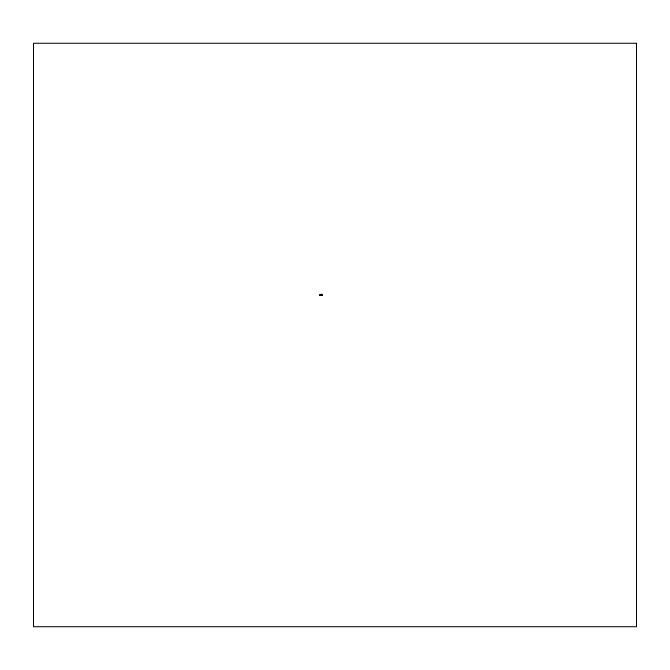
<?xml version="1.0" encoding="UTF-8"?>
<svg xmlns="http://www.w3.org/2000/svg" width="670" height="670" viewBox="0 0 670 670"><rect width="100%" height="100%" fill="white"/><g stroke="black" fill="none" stroke-linecap="round" stroke-linejoin="round"><path stroke-width="1" d="M320.779 295.018L320.93 295.076M321.567 295.026L321.508 294.423M320.545 294.44L320.017 295.185L320.679 294.783M319.959 295.219L320.553 294.398L322.128 294.423L322.128 295.219L319.959 295.219L320.771 294.85M321.818 295.034L320.788 294.859L321.156 295.185M320.771 294.473L321.826 294.423L321.826 295.219L321.935 294.423M321.349 294.901L322.103 294.901M321.391 295.001L321.349 294.532M320.327 294.607L321.818 294.423L321.818 295.185M321.072 294.909L321.165 294.942A1.055 1.055 0 0 0 320.603 294.875M320.478 294.599L319.984 295.085L320.361 294.658M321.022 294.398L320.997 295.219L320.955 294.432M322.103 294.423L322.103 295.219M321.592 294.482L321.6 295.185M320.737 294.423L320.779 295.185M320.687 294.423L320.696 295.219M320.553 294.423L320.495 295.185M320.612 294.884A1.097 1.097 0 0 1 321.324 295.026M636.5 43.282L33.5 43.282L33.5 626.718L636.5 626.718L636.5 43.282"/></g></svg>
